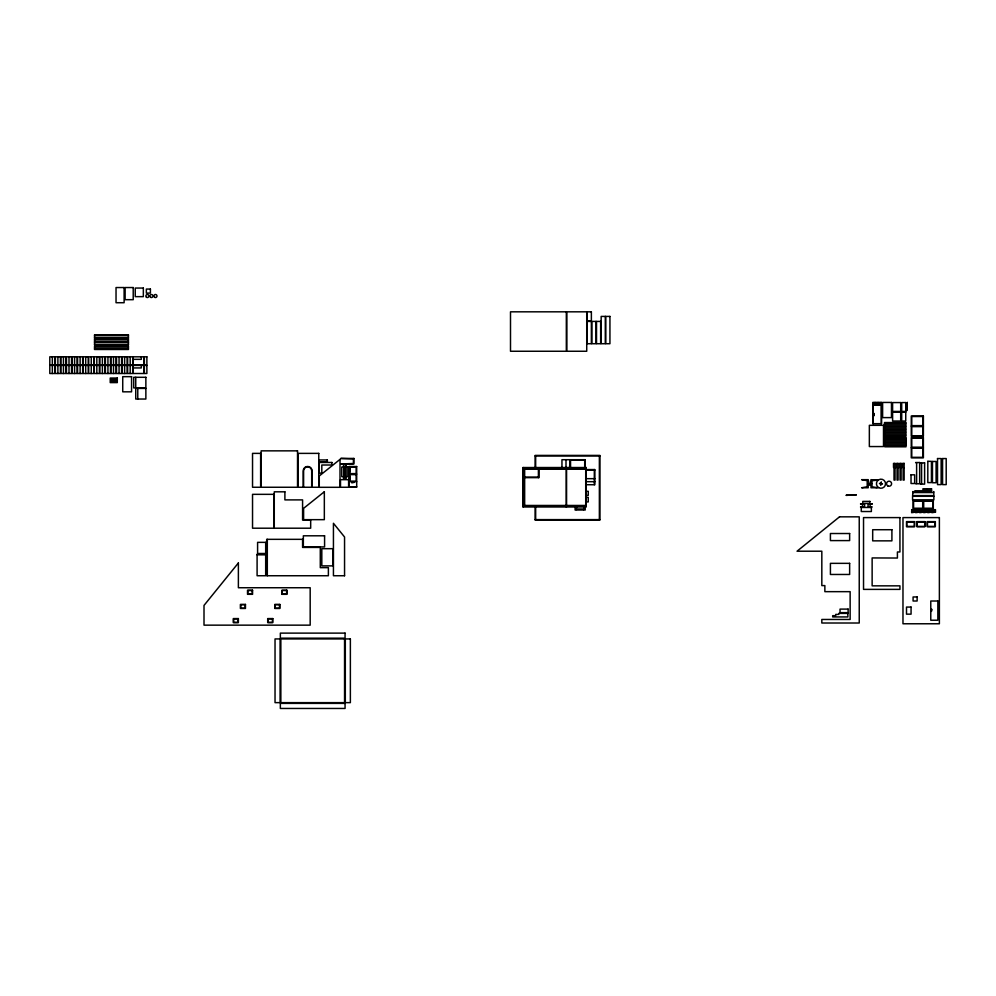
<?xml version="1.0" encoding="UTF-8"?>
<svg xmlns="http://www.w3.org/2000/svg" width="996" height="996" viewBox="0 0 996 996"><rect width="100%" height="100%" fill="white"/><g stroke="black" fill="none" stroke-linecap="round" stroke-linejoin="round"><path stroke-width="1.49" d="M94.545 335.328L128.422 335.328M94.545 337.345L128.422 337.345M94.545 339.126L128.422 339.126M94.545 341.142L128.422 341.142M94.545 342.661L128.422 342.661M94.545 344.678L128.422 344.678M94.545 346.957L128.422 346.957M94.545 348.974L128.422 348.974M133.215 359.344L141.308 359.344L141.308 356.817M133.215 367.935L141.308 367.935L141.308 365.408M113.37 379.713L113.631 378.903L111.228 378.804L111.228 379.825L113.245 379.825L113.245 378.804M113.37 380.933L113.631 381.742L111.228 381.841L111.228 380.833L113.245 380.833L113.245 381.841M884.523 423.549L905.75 423.549M884.523 425.068L905.75 425.068M911.265 426.126L923.392 426.126M884.523 426.587L905.75 426.587M884.523 428.106L905.75 428.106M884.523 429.625L905.75 429.625M884.523 431.131L905.75 431.131M884.523 432.65L905.75 432.65M884.523 434.169L905.75 434.169M884.523 435.688L905.75 435.688M884.772 439.348L906.011 439.348M884.772 440.867L906.011 440.867M884.772 442.386L906.011 442.386M884.772 443.905L906.011 443.905M884.772 445.424L906.011 445.424M911.265 447.714L923.392 447.714M535.163 455.907L599.878 455.907M570.048 460.077L569.538 468.17M570.048 460.202L585.212 460.202M586.221 468.556L524.033 468.556L524.033 505.968L586.221 505.968M524.033 469.054L586.221 469.054M586.221 469.564L594.824 469.564L594.824 484.728L586.221 484.728M586.221 470.062L594.824 470.062M349.11 474.108L356.693 474.108M524.655 477.146L538.4 477.146M524.655 477.644L539.023 477.644L539.023 469.054M586.221 478.665L594.824 478.665M349.11 481.69L356.693 481.69M586.221 481.69L594.824 481.69M349.11 486.745L356.693 486.745M586.221 491.302L588.25 491.302L588.25 495.348L586.221 495.348M846.351 495.087L855.95 495.087M586.221 497.365L588.25 497.365L588.25 501.922L586.221 501.922M524.033 505.458L586.221 505.458M576.622 508.993L583.693 508.993M535.163 519.613L599.878 519.613M257.093 554.822L265.683 554.822M923.192 500.652L923.192 508.744M881.236 423.674L881.236 404.974L873.143 404.974L873.143 423.674M880.215 402.446L880.215 404.961M878.709 402.446L878.709 404.961M877.19 402.446L877.19 404.961M875.671 402.446L875.671 404.961M874.152 402.446L874.152 404.961M599.368 455.907L599.368 519.613M594.313 469.564L594.313 484.728M585.723 469.054L585.723 505.458M585.212 467.074L585.212 459.704L561.956 459.704L561.956 467.074M585.212 505.968L585.212 510.002L575.103 510.002L575.103 505.968M584.702 459.704L584.702 467.074M570.546 459.704L570.546 467.074M570.048 459.704L570.048 468.17M566.5 467.535L566.5 506.976M566.326 467.535L566.326 506.976M566.002 459.704L566.002 467.074M538.4 469.054L538.4 477.644M535.661 455.907L535.661 468.344M535.661 507.188L535.661 519.613M535.163 468.344L535.163 455.409L599.878 455.409L599.878 520.124L535.163 520.124L535.163 506.254M524.655 469.054L524.655 505.458M523.249 467.535L523.249 506.976M312.097 487.256L312.097 470.921A4.445 4.445 0 0 0 307.652 466.477A4.445 4.445 0 0 0 303.195 470.921L303.195 487.256M311.686 487.256L311.686 470.921A4.046 4.046 0 0 0 307.652 466.875A4.046 4.046 0 0 0 303.606 470.921L303.606 487.256M267.314 539.334L267.314 575.738M137.772 388.415L137.772 399.035M135.742 377.297L135.742 387.905M130.19 356.817L130.19 364.91M130.19 365.408L130.19 373.5M124.624 356.817L124.624 364.91M124.624 365.408L124.624 373.5M119.059 356.817L119.059 364.91M119.059 365.408L119.059 373.5M116.408 378.903L116.657 379.713L116.657 378.903L114.266 378.804L114.266 379.825L116.283 379.825L116.283 378.804M116.408 381.742L116.657 380.933L116.657 381.742L114.266 381.841L114.266 380.833L116.283 380.833L116.283 381.841M113.507 356.817L113.507 364.91M113.507 365.408L113.507 373.5M107.942 356.817L107.942 364.91M107.942 365.408L107.942 373.5M102.376 356.817L102.376 364.91M102.376 365.408L102.376 373.5M96.824 356.817L96.824 364.91M96.824 365.408L96.824 373.5M91.258 356.817L91.258 364.91M91.258 365.408L91.258 373.5M85.693 356.817L85.693 364.91M85.693 365.408L85.693 373.5M80.128 356.817L80.128 364.91M80.128 365.408L80.128 373.5M74.576 356.817L74.576 364.91M74.576 365.408L74.576 373.5M69.01 356.817L69.01 364.91M69.01 365.408L69.01 373.5M63.445 356.817L63.445 364.91M63.445 365.408L63.445 373.5M57.893 356.817L57.893 364.91M57.893 365.408L57.893 373.5M52.327 356.817L52.327 364.91M52.327 365.408L52.327 373.5M911.029 474.818L911.029 483.508L914.652 483.508L914.652 474.818L911.029 474.818M911.639 509.678L915.262 511.658L915.262 509.678L911.639 509.678M915.262 512.156L911.639 512.679L911.639 510.699L915.262 512.156M915.685 509.678L919.296 511.658L919.296 509.678L915.685 509.678M919.296 512.156L915.685 512.679L915.685 510.699L919.296 512.156M919.731 509.678L923.342 511.658L923.342 509.678L919.731 509.678M923.342 512.156L919.731 512.679L919.731 510.699L923.342 512.156M923.778 509.678L927.388 511.658L927.388 509.678L923.778 509.678M927.388 512.156L923.778 512.679L923.778 510.699L927.388 512.156M927.824 509.678L931.434 511.658L931.434 509.678L927.824 509.678M927.811 461.322L927.811 482.599L931.434 482.599L931.434 461.322L927.811 461.322M931.434 512.156L927.811 512.679L927.811 510.699L931.434 512.156M931.858 509.678L935.481 511.658L935.481 509.678L931.858 509.678M932.468 461.472L932.468 482.761L936.091 482.761L936.091 461.472L932.468 461.472M935.481 512.156L931.858 512.679L931.858 510.699L935.481 512.156M937.522 458.546L937.522 484.616L941.145 484.616L941.145 458.546L937.522 458.546M942.577 458.546L942.577 484.616L946.2 484.616L946.2 458.546L942.577 458.546M238.38 562.964L204.006 605.431L204.006 625.152L310.179 625.152L310.179 587.74L238.38 587.74L238.38 562.964M839.516 516.837L797.049 551.211L821.825 551.211L821.825 585.598L824.862 585.598L824.862 591.661L850.136 591.661L850.136 619.462L821.825 619.462L821.825 623.01L859.237 623.01L859.237 516.837L839.516 516.837M340.01 459.393L319.28 475.976L319.28 487.305L340.01 487.305L340.01 459.393M324.335 491.75L303.606 508.334L303.606 519.663L324.335 519.663L324.335 491.75M877.563 480.184L872.01 480.682L872.01 483.458L871.251 483.458L872.01 483.969L872.01 486.745L877.563 487.766L870.99 487.766L870.99 485.239L870.23 485.239L870.99 479.674L877.563 480.184M867.205 486.745L861.64 487.766L868.213 487.766L868.213 485.239L868.973 485.239L868.973 483.969L867.964 483.969L868.973 483.458L868.213 479.674L861.64 479.674L867.205 480.682L867.205 486.745M124.114 287.545L116.034 287.545L116.034 302.722L124.114 302.722L124.114 287.545M133.215 287.545L125.135 287.545L125.135 299.684L133.215 299.684L133.215 287.545M143.337 288.056L135.244 288.056L135.244 296.646L143.337 296.646L143.337 288.056M150.408 289.064L146.362 289.064L146.362 293.11L150.408 293.11L150.408 289.064M566.326 311.823L510.5 311.823L510.5 351.252L566.326 351.252L566.326 311.823M586.731 311.823L566.824 311.823L566.824 351.252L586.731 351.252L586.731 311.823M591.375 311.823L587.229 311.823L587.229 320.924L591.375 320.924L591.375 311.823M605.294 316.417L601.161 316.417L601.161 343.72L605.294 343.72L605.294 316.417M609.938 316.417L605.792 316.417L605.792 343.72L609.938 343.72L609.938 316.417M591.375 321.422L587.229 321.422L587.229 343.72L591.375 343.72L591.375 321.422M596.006 321.422L591.873 321.422L591.873 343.72L596.006 343.72L596.006 321.422M600.65 321.422L596.517 321.422L596.517 343.72L600.65 343.72L600.65 321.422M128.422 334.818L94.545 334.818L94.545 337.856L128.422 337.856L128.422 334.818M128.422 338.615L94.545 338.615L94.545 341.653L128.422 341.653L128.422 338.615M128.422 342.151L94.545 342.151L94.545 345.189L128.422 345.189L128.422 342.151M128.422 346.446L94.545 346.446L94.545 349.484L128.422 349.484L128.422 346.446M54.855 356.817L49.8 356.817L49.8 364.91L54.855 364.91L54.855 356.817M60.42 356.817L55.365 356.817L55.365 364.91L60.42 364.91L60.42 356.817M65.973 356.817L60.918 356.817L60.918 364.91L65.973 364.91L65.973 356.817M71.538 356.817L66.483 356.817L66.483 364.91L71.538 364.91L71.538 356.817M77.103 356.817L72.048 356.817L72.048 364.91L77.103 364.91L77.103 356.817M82.668 356.817L77.601 356.817L77.601 364.91L82.668 364.91L82.668 356.817M88.221 356.817L83.166 356.817L83.166 364.91L88.221 364.91L88.221 356.817M93.786 356.817L88.731 356.817L88.731 364.91L93.786 364.91L93.786 356.817M99.351 356.817L94.296 356.817L94.296 364.91L99.351 364.91L99.351 356.817M104.904 356.817L99.849 356.817L99.849 364.91L104.904 364.91L104.904 356.817M110.469 356.817L105.414 356.817L105.414 364.91L110.469 364.91L110.469 356.817M116.034 356.817L110.979 356.817L110.979 364.91L116.034 364.91L116.034 356.817M121.587 356.817L116.532 356.817L116.532 364.91L121.587 364.91L121.587 356.817M127.152 356.817L122.097 356.817L122.097 364.91L127.152 364.91L127.152 356.817M132.717 356.817L127.662 356.817L127.662 364.91L132.717 364.91L132.717 356.817M143.835 356.817L133.215 356.817L133.215 364.91L143.835 364.91L143.835 356.817M146.873 356.817L144.345 356.817L144.345 364.91L146.873 364.91L146.873 356.817M54.855 365.408L49.8 365.408L49.8 373.5L54.855 373.5L54.855 365.408M60.42 365.408L55.365 365.408L55.365 373.5L60.42 373.5L60.42 365.408M65.973 365.408L60.918 365.408L60.918 373.5L65.973 373.5L65.973 365.408M71.538 365.408L66.483 365.408L66.483 373.5L71.538 373.5L71.538 365.408M77.103 365.408L72.048 365.408L72.048 373.5L77.103 373.5L77.103 365.408M82.668 365.408L77.601 365.408L77.601 373.5L82.668 373.5L82.668 365.408M88.221 365.408L83.166 365.408L83.166 373.5L88.221 373.5L88.221 365.408M93.786 365.408L88.731 365.408L88.731 373.5L93.786 373.5L93.786 365.408M99.351 365.408L94.296 365.408L94.296 373.5L99.351 373.5L99.351 365.408M104.904 365.408L99.849 365.408L99.849 373.5L104.904 373.5L104.904 365.408M110.469 365.408L105.414 365.408L105.414 373.5L110.469 373.5L110.469 365.408M116.034 365.408L110.979 365.408L110.979 373.5L116.034 373.5L116.034 365.408M121.587 365.408L116.532 365.408L116.532 373.5L121.587 373.5L121.587 365.408M127.152 365.408L122.097 365.408L122.097 373.5L127.152 373.5L127.152 365.408M132.717 365.408L127.662 365.408L127.662 373.5L132.717 373.5L132.717 365.408M143.835 365.408L133.215 365.408L133.215 373.5L143.835 373.5L143.835 365.408M146.873 365.408L144.345 365.408L144.345 373.5L146.873 373.5L146.873 365.408M131.572 376.662L122.732 376.662L122.732 391.826L131.572 391.826L131.572 376.662M145.864 377.297L133.725 377.297L133.725 387.905L145.864 387.905L145.864 377.297M117.291 378.044L110.22 378.044L110.22 382.601L117.291 382.601L117.291 378.044M145.864 388.415L135.742 388.415L135.742 399.035L145.864 399.035L145.864 388.415M881.609 402.446L872.77 402.446L872.77 423.674L881.609 423.674L881.609 402.446M891.47 402.446L882.618 402.446L882.618 417.61L891.47 417.61L891.47 402.446M900.695 402.571L892.603 402.571L892.603 411.423L900.695 411.423L900.695 402.571M905.75 402.571L901.704 402.571L901.704 411.423L905.75 411.423L905.75 402.571M907.269 402.446L906.758 410.539L907.269 402.446M900.695 412.182L892.603 412.182L892.603 421.022L900.695 421.022L900.695 412.182M905.75 412.182L901.704 412.182L901.704 421.022L905.75 421.022L905.75 412.182M874.276 413.564L874.027 415.593L874.276 413.564M923.392 416.017L911.265 416.017L911.265 436.248L923.392 436.248L923.392 416.017M922.894 416.527L911.763 416.527L911.763 425.628L922.894 425.628L922.894 416.527M905.75 422.541L884.523 422.541L884.523 436.696L905.75 436.696L905.75 422.541M883.502 425.317L869.346 425.317L869.346 446.557L883.502 446.557L883.502 425.317M922.894 426.637L911.763 426.637L911.763 435.738L922.894 435.738L922.894 426.637M923.392 437.605L911.265 437.605L911.265 457.824L923.392 457.824L923.392 437.605M906.011 437.966L884.772 437.966L884.772 446.806L906.011 446.806L906.011 437.966M922.894 438.115L911.763 438.115L911.763 447.216L922.894 447.216L922.894 438.115M922.894 448.225L911.763 448.225L911.763 457.326L922.894 457.326L922.894 448.225M297.53 450.852L261.139 450.852L261.139 487.256L297.53 487.256L297.53 450.852M260.628 453.379L252.536 453.379L252.536 487.256L260.628 487.256L260.628 453.379M318.77 453.379L298.041 453.379L298.041 487.256L318.77 487.256L318.77 453.379M353.904 458.434L340.757 458.434L353.406 458.944L353.406 463.489L340.757 463.999L353.904 463.999L353.904 458.434M327.36 459.953L319.28 459.953L319.28 461.982L327.36 461.982L327.36 459.953M331.917 462.48L319.28 462.48L319.28 473.1L321.808 473.1L321.808 465.008L331.917 465.008L331.917 462.48M919.657 462.53L915.61 462.53L916.619 463.04L916.619 483.259L915.61 483.77L919.657 483.77L919.657 462.53M924.612 462.891L920.565 462.891L921.574 463.389L921.574 483.62L920.565 484.118L924.612 484.118L924.612 462.891M895.031 463.389L893.512 463.389L893.512 467.435L895.031 467.435L895.031 463.389M898.068 463.389L896.549 463.389L896.549 467.435L898.068 467.435L898.068 463.389M901.106 463.389L899.587 463.389L899.587 467.435L901.106 467.435L901.106 463.389M904.131 463.389L902.613 463.389L902.613 467.435L904.131 467.435L904.131 463.389M346.073 464.759L343.545 464.759L343.545 466.775L346.073 466.775L346.073 464.759M356.693 466.526L349.11 466.526L349.11 487.256L356.693 487.256L356.693 466.526M343.794 467.037L341.777 467.037L341.777 476.636L343.794 476.636L343.794 467.037M345.562 467.037L344.043 467.037L344.043 476.636L345.562 476.636L345.562 467.037M347.841 467.037L345.824 467.037L345.824 476.636L347.841 476.636L347.841 467.037M356.182 467.037L350.119 467.037L350.119 473.61L356.182 473.61L356.182 467.037M586.221 467.535L522.937 467.535L522.937 506.976L586.221 506.976L586.221 467.535M895.031 467.946L894.022 467.946L894.022 480.072L895.031 480.072L895.031 467.946M898.068 467.946L897.06 467.946L897.06 480.072L898.068 480.072L898.068 467.946M901.106 467.946L900.085 467.946L900.085 480.072L901.106 480.072L901.106 467.946M904.131 467.946L903.123 467.946L903.123 480.072L904.131 480.072L904.131 467.946M345.064 469.054L344.554 474.619L345.064 469.054M349.733 469.054L349.484 471.581L349.733 469.054M356.182 474.619L350.119 474.619L350.119 481.193L356.182 481.193L356.182 474.619M349.733 476.636L349.484 479.163L349.733 476.636M346.073 476.897L343.545 476.897L343.545 478.914L346.073 478.914L346.073 476.897M348.6 479.674L340.508 479.674L340.508 487.256L348.6 487.256L348.6 479.674M881.236 482.201L880.725 483.458L879.468 483.458L880.725 483.969L880.725 485.239L881.236 483.969L882.493 483.969L881.236 483.458L881.236 482.201M354.165 482.325L351.638 482.574L354.165 482.325M926.99 488.775L922.943 488.775L922.943 490.293L926.99 490.293L926.99 488.775M931.534 488.775L927.488 488.775L927.488 490.293L931.534 490.293L931.534 488.775M922.943 490.791L914.851 490.791L914.851 491.8L922.943 491.8L922.943 490.791M931.534 490.791L923.441 490.791L923.441 491.8L931.534 491.8L931.534 490.791M913.083 491.551L912.573 495.597L933.812 495.597L933.812 491.551L933.302 492.559L913.083 492.559L913.083 491.551M284.893 491.812L274.274 491.812L274.274 528.204L310.677 528.204L310.677 520.124L302.585 520.124L302.585 499.892L284.893 499.892L284.893 491.812M273.776 494.34L252.536 494.34L252.536 528.204L273.776 528.204L273.776 494.34M855.95 494.838L846.351 495.348L855.95 494.838M933.862 496.282L912.573 496.282L912.573 499.892L933.862 499.892L933.862 496.282M933.302 500.652L913.083 500.652L913.083 508.744L933.302 508.744L933.302 500.652M922.694 501.162L913.593 501.162L913.593 508.234L922.694 508.234L922.694 501.162M932.804 501.162L923.703 501.162L923.703 508.234L932.804 508.234L932.804 501.162M869.857 501.411L862.773 501.411L862.773 503.441L869.857 503.441L869.857 501.411M864.553 503.939L860.507 503.939L862.524 504.449L862.524 506.466L860.507 506.976L864.553 506.976L864.553 503.939M872.135 503.939L868.089 503.939L868.089 506.976L872.135 506.976L870.106 506.466L870.106 504.449L872.135 503.939M576.622 506.466L576.111 509.504L576.622 506.466M584.204 506.466L583.693 509.504L584.204 506.466M871.376 507.474L861.266 507.474L861.266 511.521L871.376 511.521L871.376 507.474M899.936 517.596L863.532 517.596L863.532 589.383L899.936 589.383L899.936 585.847L872.135 585.847L872.135 557.934L897.408 558.034L897.408 551.971L899.936 551.971L899.936 517.596M939.377 517.596L902.974 517.596L902.974 623.77L939.377 623.77L939.377 517.596M914.602 521.63L906.509 521.63L906.509 526.697L914.602 526.697L914.602 521.63M924.96 521.63L916.88 521.63L916.88 526.697L924.96 526.697L924.96 521.63M935.331 521.63L927.239 521.63L927.239 526.697L935.331 526.697L935.331 521.63M914.353 521.892L906.758 521.892L906.758 526.436L914.353 526.436L914.353 521.892M924.711 521.892L917.129 521.892L917.129 526.436L924.711 526.436L924.711 521.892M935.082 521.892L927.488 521.892L927.488 526.436L935.082 526.436L935.082 521.892M891.906 529.723L872.683 529.723L872.683 540.853L891.906 540.853L891.906 529.723M849.638 533.52L830.415 533.52L830.415 540.591L849.638 540.591L849.638 533.52M324.584 535.798L303.344 535.798L303.344 546.916L324.584 546.916L324.584 535.798M302.585 539.334L266.691 539.334L266.691 575.738L328.381 575.738L328.381 567.645L320.289 567.645L320.289 547.427L302.585 547.427L302.585 539.334M265.683 542.359L257.591 542.359L257.591 553.49L265.683 553.49L265.683 542.359M332.925 548.684L321.808 548.684L321.808 565.877L332.925 565.877L332.925 548.684M265.683 554.199L257.093 554.199L257.093 575.738L265.683 575.738L265.683 554.199M849.638 563.35L830.415 563.35L830.415 574.468L849.638 574.468L849.638 563.35M344.554 575.738L333.436 575.738L333.436 523.274L344.554 537.006L344.554 575.738M252.573 590.267L247.518 590.267L247.518 594.313L252.573 594.313L252.573 590.267M286.948 590.267L281.893 590.267L281.893 594.313L286.948 594.313L286.948 590.267M252.249 590.516L247.83 590.516L247.83 594.064L252.249 594.064L252.249 590.516M286.636 590.516L282.204 590.516L282.204 594.064L286.636 594.064L286.636 590.516M917.129 596.965L913.083 596.965L913.083 601.011L917.129 601.011L917.129 596.965M937.859 601.011L930.774 601.011L930.774 620.222L937.859 620.222L937.859 601.011M245.464 604.423L240.41 604.423L240.41 608.469L245.464 608.469L245.464 604.423M279.839 604.423L274.784 604.423L274.784 608.469L279.839 608.469L279.839 604.423M245.141 604.684L240.721 604.684L240.721 608.22L245.141 608.22L245.141 604.684M279.527 604.684L275.095 604.684L275.095 608.22L279.527 608.22L279.527 604.684M911.066 607.074L906.509 607.074L906.509 614.159L911.066 614.159L911.066 607.074M848.119 609.104L840.026 609.104L840.026 612.64L848.119 612.64L848.119 609.104M931.696 609.353L931.385 611.382L931.696 609.353M847.87 613.399L838.769 613.399L838.769 614.408L835.731 614.408L835.731 615.677L832.693 615.677L832.693 616.935L847.87 616.935L847.87 613.399M238.38 618.578L233.325 618.578L233.325 622.625L238.38 622.625L238.38 618.578M272.767 618.578L267.7 618.578L267.7 622.625L272.767 622.625L272.767 618.578M238.069 618.84L233.637 618.84L233.637 622.375L238.069 622.375L238.069 618.84M272.443 618.84L268.024 618.84L268.024 622.375L272.443 622.375L272.443 618.84M345.064 633.12L280.349 633.12L280.349 638.175L345.064 638.175L345.064 633.12M280.088 638.934L275.033 638.934L275.033 702.641L280.088 702.641L280.088 638.934M344.554 638.934L280.847 638.934L280.847 702.641L344.554 702.641L344.554 638.934M350.368 638.934L345.313 638.934L345.313 702.641L350.368 702.641L350.368 638.934M345.064 703.388L280.349 703.388L280.349 708.455L345.064 708.455L345.064 703.388M878.709 487.654A4.544 4.544 0 0 0 885.531 483.72A4.544 4.544 0 0 0 878.709 479.773A4.544 4.544 0 0 0 878.709 487.654M887.81 485.911A2.527 2.527 0 0 0 891.594 483.72A2.527 2.527 0 0 0 887.81 481.529A2.527 2.527 0 0 0 887.81 485.911M154.592 297.256A1.519 1.519 0 0 0 156.982 296.161A1.519 1.519 0 0 0 154.828 294.642A1.519 1.519 0 0 0 154.592 297.256M146.499 297.256A1.519 1.519 0 0 0 148.89 296.161A1.519 1.519 0 0 0 146.736 294.642A1.519 1.519 0 0 0 146.499 297.256M150.657 297.331A1.519 1.519 0 0 0 152.936 296.024A1.519 1.519 0 0 0 150.657 294.704A1.519 1.519 0 0 0 150.657 297.331"/></g></svg>
